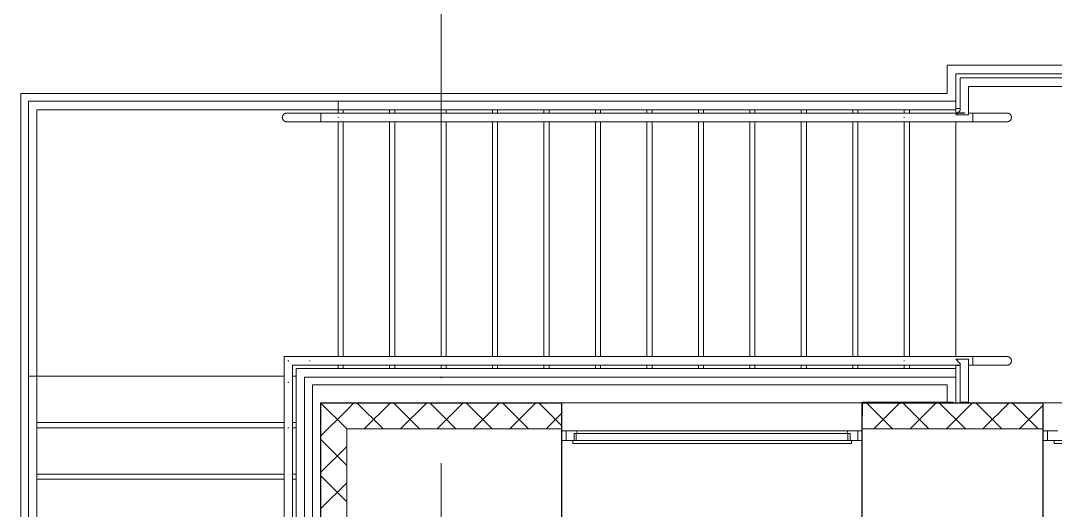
# Model space of a CAD drawing. Header units: millimetres. Extents: x -495897 to 1376592, y -28539 to 470976.
# Drawn here: x 247939 to 253970, y 389711 to 392567 of the extents above; entities that cross this region are included whole.
import ezdxf

# ---------------------------------------------------------------- set-up
doc = ezdxf.new("R2010")
doc.units = ezdxf.units.MM
doc.linetypes.add('ADSK_Линия сетки', pattern=[25, 20, -2.5, 0, -2.5])
for name, color, linetype, lineweight in [('_ Окна', 7, 'Continuous', 9), ('Лестницы', 252, 'Continuous', 9), ('Ограждение', 252, 'Continuous', 9), ('Окна', 252, 'Continuous', 9), ('Оси', 252, 'Continuous', 9), ('Стены внутренние', 7, 'Continuous', 18), ('Стены наружные', 7, 'Continuous', 18), ('Стены штриховка', 7, 'Continuous', 9)]:
    doc.layers.add(name, color=color, linetype=linetype, lineweight=lineweight)

# ---------------------------------------------------------------- blocks, each defined once
blk = doc.blocks.new('3 этаж')
at = {"layer": '_ Окна', "color": 251, "true_color": 0x636466}
for p, q in [((251875.8, 29776.6), (251850.8, 29776.6)), ((251875.8, 29718.6), (251875.8, 29776.6)), ((253600.8, 29776.6), (253575.8, 29776.6)), ((253575.8, 29776.6), (253575.8, 29718.6)), ((254680.8, 29776.6), (254655.8, 29776.6)), ((254680.8, 29718.6), (254680.8, 29776.6)), ((251850.8, 29718.6), (251875.8, 29718.6)), ((253575.8, 29718.6), (253600.8, 29718.6)), ((254655.8, 29718.6), (254680.8, 29718.6))]:
    blk.add_line(p, q, dxfattribs=at)
at = {"layer": '_ Окна', "color": 251, "lineweight": 18, "true_color": 0x636466}
for p, q in [((251935.2, 29776.6), (251875.8, 29776.6)), ((251875.8, 29776.6), (251875.8, 29718.6)), ((251921.8, 29718.6), (251921.8, 29759.6)), ((251921.8, 29759.6), (251933.8, 29759.6)), ((251939.8, 29759.6), (251935.2, 29776.6)), ((253516.3, 29776.6), (253511.8, 29759.6)), ((253575.8, 29776.6), (253516.3, 29776.6)), ((253517.8, 29759.6), (253529.8, 29759.6)), ((253529.8, 29759.6), (253529.8, 29718.6)), ((253575.8, 29718.6), (253575.8, 29776.6)), ((254740.2, 29776.6), (254680.8, 29776.6)), ((254680.8, 29776.6), (254680.8, 29718.6)), ((251875.8, 29718.6), (251913.8, 29718.6)), ((253537.8, 29718.6), (253575.8, 29718.6)), ((254680.8, 29718.6), (254718.8, 29718.6))]:
    blk.add_line(p, q, dxfattribs=at)
at = {"layer": 'Лестницы', "color": 251, "true_color": 0x636466}
for p, q in [((254095.8, 31908.6), (254095.8, 31743.6)), ((256821, 31908.6), (254095.8, 31908.6)), ((254145.8, 31858.6), (254145.8, 31698.6)), ((256771, 31858.6), (254145.8, 31858.6)), ((248695.8, 31743.6), (248695.8, 30116.1)), ((250568.4, 31743.6), (248695.8, 31743.6)), ((250568.4, 31743.6), (254095.8, 31743.6)), ((250545.8, 31648.6), (250545.8, 31628.6)), ((250575.8, 31648.6), (250575.8, 31628.6)), ((250845.8, 31648.6), (250845.8, 31628.6)), ((250875.8, 31648.6), (250875.8, 31628.6)), ((251145.8, 31648.6), (251145.8, 31628.6)), ((251175.8, 31648.6), (251175.8, 31628.6)), ((251445.8, 31648.6), (251445.8, 31628.6)), ((251475.8, 31648.6), (251475.8, 31628.6)), ((251745.8, 31648.6), (251745.8, 31628.6)), ((251775.8, 31648.6), (251775.8, 31628.6)), ((252045.8, 31648.6), (252045.8, 31628.6)), ((252075.8, 31648.6), (252075.8, 31628.6)), ((252345.8, 31648.6), (252345.8, 31628.6)), ((252375.8, 31648.6), (252375.8, 31628.6)), ((252645.8, 31648.6), (252645.8, 31628.6)), ((252675.8, 31648.6), (252675.8, 31628.6)), ((252945.8, 31648.6), (252945.8, 31628.6)), ((252975.8, 31648.6), (252975.8, 31628.6)), ((253245.8, 31648.6), (253245.8, 31628.6)), ((253275.8, 31648.6), (253275.8, 31628.6)), ((253545.8, 31648.6), (253545.8, 31628.6)), ((253575.8, 31648.6), (253575.8, 31628.6)), ((253845.8, 31648.6), (253845.8, 31628.6)), ((253875.8, 31648.6), (253875.8, 31628.6)), ((254145.8, 31631.1), (254145.8, 31628.6)), ((250545.8, 31578.6), (250545.8, 30208.6)), ((250575.8, 31578.6), (250575.8, 30208.6)), ((250845.8, 31578.6), (250845.8, 30208.6)), ((250875.8, 31578.6), (250875.8, 30208.6)), ((251145.8, 31578.6), (251145.8, 30208.6)), ((251175.8, 31578.6), (251175.8, 30208.6)), ((251445.8, 31578.6), (251445.8, 30208.6)), ((251475.8, 31578.6), (251475.8, 30208.6)), ((251745.8, 31578.6), (251745.8, 30208.6)), ((251775.8, 31578.6), (251775.8, 30208.6)), ((252045.8, 31578.6), (252045.8, 30208.6)), ((252075.8, 31578.6), (252075.8, 30208.6)), ((252345.8, 31578.6), (252345.8, 30208.6)), ((252375.8, 31578.6), (252375.8, 30208.6)), ((252645.8, 31578.6), (252645.8, 30208.6)), ((252675.8, 31578.6), (252675.8, 30208.6)), ((252945.8, 31578.6), (252945.8, 30208.6)), ((252975.8, 31578.6), (252975.8, 30208.6)), ((253245.8, 31578.6), (253245.8, 30208.6)), ((253275.8, 31578.6), (253275.8, 30208.6)), ((253545.8, 31578.6), (253545.8, 30208.6)), ((253575.8, 31578.6), (253575.8, 30208.6)), ((253845.8, 31578.6), (253845.8, 30208.6)), ((253875.8, 31578.6), (253875.8, 30208.6)), ((254145.8, 31578.6), (254145.8, 30208.6)), ((250545.8, 30158.6), (250545.8, 30138.6)), ((250575.8, 30158.6), (250575.8, 30138.6)), ((250845.8, 30158.6), (250845.8, 30138.6)), ((250875.8, 30158.6), (250875.8, 30138.6)), ((251145.8, 30158.6), (251145.8, 30138.6)), ((251175.8, 30158.6), (251175.8, 30138.6)), ((251445.8, 30158.6), (251445.8, 30138.6)), ((251475.8, 30158.6), (251475.8, 30138.6)), ((251745.8, 30158.6), (251745.8, 30138.6)), ((251775.8, 30158.6), (251775.8, 30138.6)), ((252045.8, 30158.6), (252045.8, 30138.6)), ((252075.8, 30158.6), (252075.8, 30138.6)), ((252345.8, 30158.6), (252345.8, 30138.6)), ((252375.8, 30158.6), (252375.8, 30138.6)), ((252645.8, 30158.6), (252645.8, 30138.6)), ((252675.8, 30158.6), (252675.8, 30138.6)), ((252945.8, 30158.6), (252945.8, 30138.6)), ((252975.8, 30158.6), (252975.8, 30138.6)), ((253245.8, 30158.6), (253245.8, 30138.6)), ((253275.8, 30158.6), (253275.8, 30138.6)), ((253545.8, 30158.6), (253545.8, 30138.6)), ((253575.8, 30158.6), (253575.8, 30138.6)), ((253845.8, 30158.6), (253845.8, 30138.6)), ((253875.8, 30158.6), (253875.8, 30138.6)), ((254145.8, 30156.1), (254145.8, 30138.6)), ((248695.8, 25293.6), (248695.8, 30116.1)), ((248790.4, 30093.6), (250230.8, 30093.6)), ((250280.8, 30093.6), (250300.8, 30093.6)), ((250395.8, 30043.6), (250568.4, 30043.6)), ((250395.8, 25293.6), (250395.8, 30043.6)), ((250568.4, 30043.6), (254095.8, 30043.6)), ((254095.8, 30043.6), (254095.8, 29943.6)), ((254145.8, 30088.6), (254145.8, 29938.6)), ((248790.4, 29823.6), (250230.8, 29823.6)), ((248790.4, 29793.6), (250230.8, 29793.6)), ((250280.8, 29823.6), (250300.8, 29823.6)), ((250280.8, 29793.6), (250300.8, 29793.6)), ((248790.4, 29523.6), (250230.8, 29523.6)), ((248790.4, 29493.6), (250230.8, 29493.6)), ((250280.8, 29523.6), (250300.8, 29523.6)), ((250280.8, 29493.6), (250300.8, 29493.6))]:
    blk.add_line(p, q, dxfattribs=at)
at = {"layer": 'Ограждение', "color": 251, "true_color": 0x636466}
for p, q in [((254170.8, 31833.6), (256746, 31833.6)), ((254170.8, 31643.6), (254170.8, 31833.6)), ((254220.8, 31783.6), (256696, 31783.6)), ((254220.8, 31618.6), (254220.8, 31783.6)), ((248740.4, 31698.6), (248740.4, 30093.6)), ((250545.8, 31698.6), (248740.4, 31698.6)), ((250545.8, 31648.6), (250545.8, 31698.6)), ((253845.8, 31698.6), (250545.8, 31698.6)), ((254145.8, 31698.6), (253845.8, 31698.6)), ((254145.8, 31698.6), (254145.8, 31648.6)), ((248790.4, 31648.6), (248790.4, 30093.6)), ((250545.8, 31648.6), (248790.4, 31648.6)), ((250220.8, 31604.6), (250220.9, 31605.6)), ((250220.8, 31603.6), (250220.8, 31604.6)), ((250220.8, 31603.3), (250220.8, 31603.6)), ((250220.8, 31602.3), (250220.8, 31603.3)), ((250220.9, 31601.3), (250220.8, 31602.3)), ((250220.9, 31605.6), (250221, 31606.5)), ((250221, 31600.3), (250220.9, 31601.3)), ((250221, 31606.5), (250221.1, 31607.5)), ((250221.1, 31599.3), (250221, 31600.3)), ((250221.1, 31607.5), (250221.3, 31608.5)), ((250221.3, 31608.5), (250221.5, 31609.5)), ((250221.5, 31609.5), (250221.8, 31610.5)), ((250221.8, 31610.5), (250222, 31611.4)), ((250222, 31611.4), (250222.4, 31612.4)), ((250222.4, 31612.4), (250222.8, 31613.3)), ((250222.8, 31613.3), (250223.2, 31614.2)), ((250223.2, 31614.2), (250223.6, 31615.1)), ((250223.6, 31615.1), (250224.1, 31616)), ((250224.1, 31616), (250224.6, 31616.8)), ((250224.6, 31616.8), (250225.1, 31617.7)), ((250225.1, 31617.7), (250225.7, 31618.5)), ((250225.7, 31618.5), (250226.3, 31619.3)), ((250226.3, 31619.3), (250227, 31620)), ((250227, 31620), (250227.7, 31620.8)), ((250227.7, 31620.8), (250228.4, 31621.5)), ((250228.4, 31621.5), (250229.1, 31622.2)), ((250229.1, 31622.2), (250229.9, 31622.8)), ((250229.9, 31622.8), (250230.6, 31623.4)), ((250230.6, 31623.4), (250231.4, 31624)), ((250231.4, 31624), (250232.3, 31624.6)), ((250232.3, 31624.6), (250233.1, 31625.1)), ((250233.1, 31625.1), (250234, 31625.6)), ((250234, 31625.6), (250234.9, 31626.1)), ((250234.9, 31626.1), (250235.8, 31626.5)), ((250235.8, 31626.5), (250236.7, 31626.9)), ((250236.7, 31626.9), (250237.7, 31627.2)), ((250237.7, 31627.2), (250238.6, 31627.5)), ((250238.6, 31627.5), (250239.6, 31627.8)), ((250239.6, 31627.8), (250240.5, 31628)), ((250240.5, 31628), (250241.5, 31628.2)), ((250241.5, 31628.2), (250242.5, 31628.3)), ((250242.5, 31628.3), (250243.5, 31628.5)), ((250243.5, 31628.5), (250244.5, 31628.5)), ((250244.5, 31628.5), (250245.5, 31628.6)), ((250245.5, 31628.6), (250245.8, 31628.6)), ((250246, 31628.6), (250245.8, 31628.6)), ((250245.8, 31628.6), (250245.8, 31628.6)), ((250245.8, 31628.6), (250245.9, 31628.6)), ((250245.9, 31628.6), (250246.4, 31628.6)), ((250246.6, 31628.6), (250246, 31628.6)), ((250246.4, 31628.6), (250247.2, 31628.6)), ((250247.5, 31628.6), (250246.6, 31628.6)), ((250247.2, 31628.6), (250248.3, 31628.6)), ((250248.7, 31628.6), (250247.5, 31628.6)), ((250248.3, 31628.6), (250249.8, 31628.6)), ((250250.2, 31628.6), (250248.7, 31628.6)), ((250249.8, 31628.6), (250251.5, 31628.6)), ((250252, 31628.6), (250250.2, 31628.6)), ((250251.5, 31628.6), (250253.6, 31628.6)), ((250254.2, 31628.6), (250252, 31628.6)), ((250253.6, 31628.6), (250255.9, 31628.6)), ((250256.6, 31628.6), (250254.2, 31628.6)), ((250255.9, 31628.6), (250258.6, 31628.6)), ((250259.4, 31628.6), (250256.6, 31628.6)), ((250258.6, 31628.6), (250261.6, 31628.6)), ((250262.4, 31628.6), (250259.4, 31628.6)), ((250261.6, 31628.6), (250264.8, 31628.6)), ((250265.8, 31628.6), (250262.4, 31628.6)), ((250264.8, 31628.6), (250268.4, 31628.6)), ((250269.4, 31628.6), (250265.8, 31628.6)), ((250268.4, 31628.6), (250272.2, 31628.6)), ((250273.3, 31628.6), (250269.4, 31628.6)), ((250272.2, 31628.6), (250276.3, 31628.6)), ((250277.5, 31628.6), (250273.3, 31628.6)), ((250276.3, 31628.6), (250280.7, 31628.6)), ((250281.9, 31628.6), (250277.5, 31628.6)), ((250280.7, 31628.6), (250285.4, 31628.6)), ((250286.7, 31628.6), (250281.9, 31628.6)), ((250285.4, 31628.6), (250290.3, 31628.6)), ((250291.6, 31628.6), (250286.7, 31628.6)), ((250290.3, 31628.6), (250295.4, 31628.6)), ((250296.9, 31628.6), (250291.6, 31628.6)), ((250295.4, 31628.6), (250300.8, 31628.6)), ((250302.3, 31628.6), (250296.9, 31628.6)), ((250300.8, 31628.6), (250306.4, 31628.6)), ((250308, 31628.6), (250302.3, 31628.6)), ((250306.4, 31628.6), (250312.3, 31628.6)), ((250313.9, 31628.6), (250308, 31628.6)), ((250312.3, 31628.6), (250318.3, 31628.6)), ((250320, 31628.6), (250313.9, 31628.6)), ((250318.3, 31628.6), (250324.6, 31628.6)), ((250326.3, 31628.6), (250320, 31628.6)), ((250324.6, 31628.6), (250331.1, 31628.6)), ((250332.9, 31628.6), (250326.3, 31628.6)), ((250331.1, 31628.6), (250337.7, 31628.6)), ((250339.5, 31628.6), (250332.9, 31628.6)), ((250337.7, 31628.6), (250344.5, 31628.6)), ((250346.4, 31628.6), (250339.5, 31628.6)), ((250344.5, 31628.6), (250351.5, 31628.6)), ((250353.4, 31628.6), (250346.4, 31628.6)), ((250351.5, 31628.6), (250358.6, 31628.6)), ((250360.6, 31628.6), (250353.4, 31628.6)), ((250358.6, 31628.6), (250365.9, 31628.6)), ((250367.9, 31628.6), (250360.6, 31628.6)), ((250365.9, 31628.6), (250373.3, 31628.6)), ((250375.3, 31628.6), (250367.9, 31628.6)), ((250373.3, 31628.6), (250380.8, 31628.6)), ((250382.9, 31628.6), (250375.3, 31628.6)), ((250380.8, 31628.6), (250388.4, 31628.6)), ((250390.5, 31628.6), (250382.9, 31628.6)), ((250388.4, 31628.6), (250396.1, 31628.6)), ((250398.2, 31628.6), (250390.5, 31628.6)), ((250396.1, 31628.6), (250403.9, 31628.6)), ((250406, 31628.6), (250398.2, 31628.6)), ((250403.9, 31628.6), (250411.8, 31628.6)), ((250413.9, 31628.6), (250406, 31628.6)), ((250411.8, 31628.6), (250419.7, 31628.6)), ((250421.8, 31628.6), (250413.9, 31628.6)), ((250419.7, 31628.6), (250427.6, 31628.6)), ((250429.8, 31628.6), (250421.8, 31628.6)), ((250427.6, 31628.6), (250435.6, 31628.6)), ((250437.8, 31628.6), (250429.8, 31628.6)), ((250435.6, 31628.6), (250443.6, 31628.6)), ((250445.8, 31628.6), (250437.8, 31628.6)), ((250443.6, 31628.6), (250445.8, 31628.6)), ((250546.4, 31628.6), (250445.8, 31628.6)), ((250445.8, 31628.6), (250445.8, 31578.6)), ((250445.8, 31628.6), (250545.8, 31628.6)), ((250445.8, 31605.9), (250445.8, 31601.2)), ((250445.8, 31603.6), (250445.8, 31605.9)), ((250445.8, 31601.2), (250445.8, 31603.6)), ((253845.8, 31648.6), (250545.8, 31648.6)), ((250545.8, 31628.6), (253845.8, 31628.6)), ((253852, 31628.6), (250552, 31628.6)), ((254145.8, 31648.6), (253845.8, 31648.6)), ((253845.8, 31628.6), (254200.8, 31628.6)), ((254145.8, 31628.6), (253852, 31628.6)), ((254145.8, 31656.1), (254170.8, 31656.1)), ((254145.8, 31631.1), (254145.8, 31648.6)), ((254145.8, 31618.6), (254170.8, 31643.6)), ((254145.8, 31631.1), (254195.8, 31631.1)), ((254200.8, 31628.6), (254145.8, 31628.6)), ((254145.8, 31618.6), (254220.8, 31618.6)), ((254245.8, 31628.6), (254220.8, 31628.6)), ((254220.8, 31628.6), (254245.8, 31628.6)), ((254245.8, 31628.6), (254253.8, 31628.6)), ((254247.9, 31628.6), (254245.8, 31628.6)), ((254245.8, 31628.6), (254245.8, 31578.6)), ((254245.8, 31601.2), (254245.8, 31605.9)), ((254245.8, 31605.9), (254245.8, 31603.6)), ((254245.8, 31603.6), (254245.8, 31601.2)), ((254255.9, 31628.6), (254247.9, 31628.6)), ((254253.8, 31628.6), (254261.8, 31628.6)), ((254263.9, 31628.6), (254255.9, 31628.6)), ((254261.8, 31628.6), (254269.7, 31628.6)), ((254271.9, 31628.6), (254263.9, 31628.6)), ((254269.7, 31628.6), (254277.6, 31628.6)), ((254279.8, 31628.6), (254271.9, 31628.6)), ((254277.6, 31628.6), (254285.5, 31628.6)), ((254287.6, 31628.6), (254279.8, 31628.6)), ((254285.5, 31628.6), (254293.3, 31628.6)), ((254295.4, 31628.6), (254287.6, 31628.6)), ((254293.3, 31628.6), (254301.1, 31628.6)), ((254303.1, 31628.6), (254295.4, 31628.6)), ((254301.1, 31628.6), (254308.7, 31628.6)), ((254310.7, 31628.6), (254303.1, 31628.6)), ((254308.7, 31628.6), (254316.2, 31628.6)), ((254318.3, 31628.6), (254310.7, 31628.6)), ((254316.2, 31628.6), (254323.7, 31628.6)), ((254325.6, 31628.6), (254318.3, 31628.6)), ((254323.7, 31628.6), (254331, 31628.6)), ((254332.9, 31628.6), (254325.6, 31628.6)), ((254331, 31628.6), (254338.1, 31628.6)), ((254340, 31628.6), (254332.9, 31628.6)), ((254338.1, 31628.6), (254345.2, 31628.6)), ((254347, 31628.6), (254340, 31628.6)), ((254345.2, 31628.6), (254352, 31628.6)), ((254353.8, 31628.6), (254347, 31628.6)), ((254352, 31628.6), (254358.7, 31628.6)), ((254360.5, 31628.6), (254353.8, 31628.6)), ((254358.7, 31628.6), (254365.2, 31628.6)), ((254366.9, 31628.6), (254360.5, 31628.6)), ((254365.2, 31628.6), (254371.5, 31628.6)), ((254373.2, 31628.6), (254366.9, 31628.6)), ((254371.5, 31628.6), (254377.7, 31628.6)), ((254379.3, 31628.6), (254373.2, 31628.6)), ((254377.7, 31628.6), (254383.6, 31628.6)), ((254385.1, 31628.6), (254379.3, 31628.6)), ((254383.6, 31628.6), (254389.3, 31628.6)), ((254390.7, 31628.6), (254385.1, 31628.6)), ((254389.3, 31628.6), (254394.7, 31628.6)), ((254396.1, 31628.6), (254390.7, 31628.6)), ((254394.7, 31628.6), (254399.9, 31628.6)), ((254401.3, 31628.6), (254396.1, 31628.6)), ((254399.9, 31628.6), (254404.9, 31628.6)), ((254406.2, 31628.6), (254401.3, 31628.6)), ((254404.9, 31628.6), (254409.6, 31628.6)), ((254410.8, 31628.6), (254406.2, 31628.6)), ((254409.6, 31628.6), (254414.1, 31628.6)), ((254415.2, 31628.6), (254410.8, 31628.6)), ((254414.1, 31628.6), (254418.3, 31628.6)), ((254419.3, 31628.6), (254415.2, 31628.6)), ((254418.3, 31628.6), (254422.2, 31628.6)), ((254423.2, 31628.6), (254419.3, 31628.6)), ((254422.2, 31628.6), (254425.8, 31628.6)), ((254426.7, 31628.6), (254423.2, 31628.6)), ((254425.8, 31628.6), (254429.1, 31628.6)), ((254430, 31628.6), (254426.7, 31628.6)), ((254429.1, 31628.6), (254432.2, 31628.6)), ((254433, 31628.6), (254430, 31628.6)), ((254432.2, 31628.6), (254434.9, 31628.6)), ((254435.6, 31628.6), (254433, 31628.6)), ((254434.9, 31628.6), (254437.4, 31628.6)), ((254438, 31628.6), (254435.6, 31628.6)), ((254437.4, 31628.6), (254439.5, 31628.6)), ((254440, 31628.6), (254438, 31628.6)), ((254439.5, 31628.6), (254441.4, 31628.6)), ((254441.8, 31628.6), (254440, 31628.6)), ((254441.4, 31628.6), (254442.9, 31628.6)), ((254443.2, 31628.6), (254441.8, 31628.6)), ((254442.9, 31628.6), (254444.1, 31628.6)), ((254444.3, 31628.6), (254443.2, 31628.6)), ((254444.1, 31628.6), (254445, 31628.6)), ((254445.1, 31628.6), (254444.3, 31628.6)), ((254445, 31628.6), (254445.5, 31628.6)), ((254445.6, 31628.6), (254445.1, 31628.6)), ((254445.5, 31628.6), (254445.8, 31628.6)), ((254445.8, 31628.6), (254445.6, 31628.6)), ((254445.8, 31628.6), (254446.8, 31628.5)), ((254445.8, 31628.6), (254445.8, 31628.6)), ((254446.8, 31628.5), (254447.8, 31628.5)), ((254447.8, 31628.5), (254448.8, 31628.4)), ((254448.8, 31628.4), (254449.8, 31628.2)), ((254449.8, 31628.2), (254450.7, 31628.1)), ((254450.7, 31628.1), (254451.7, 31627.8)), ((254451.7, 31627.8), (254452.7, 31627.6)), ((254452.7, 31627.6), (254453.6, 31627.3)), ((254453.6, 31627.3), (254454.6, 31627)), ((254454.6, 31627), (254455.5, 31626.6)), ((254455.5, 31626.6), (254456.4, 31626.2)), ((254456.4, 31626.2), (254457.3, 31625.7)), ((254457.3, 31625.7), (254458.2, 31625.3)), ((254458.2, 31625.3), (254459.1, 31624.7)), ((254459.1, 31624.7), (254459.9, 31624.2)), ((254459.9, 31624.2), (254460.7, 31623.6)), ((254460.7, 31623.6), (254461.5, 31623)), ((254461.5, 31623), (254462.3, 31622.4)), ((254462.3, 31622.4), (254463, 31621.7)), ((254463, 31621.7), (254463.7, 31621)), ((254463.7, 31621), (254464.4, 31620.2)), ((254464.4, 31620.2), (254465, 31619.5)), ((254465, 31619.5), (254465.7, 31618.7)), ((254465.7, 31618.7), (254466.3, 31617.9)), ((254466.3, 31617.9), (254466.8, 31617.1)), ((254466.8, 31617.1), (254467.3, 31616.2)), ((254467.3, 31616.2), (254467.8, 31615.3)), ((254467.8, 31615.3), (254468.3, 31614.4)), ((254468.3, 31614.4), (254468.7, 31613.5)), ((254468.7, 31613.5), (254469.1, 31612.6)), ((254469.1, 31612.6), (254469.4, 31611.7)), ((254469.4, 31611.7), (254469.7, 31610.7)), ((254469.7, 31610.7), (254470, 31609.8)), ((254470, 31609.8), (254470.2, 31608.8)), ((254470.2, 31608.8), (254470.4, 31607.8)), ((254470.4, 31607.8), (254470.6, 31606.8)), ((254470.6, 31600.6), (254470.5, 31599.6)), ((254470.6, 31606.8), (254470.7, 31605.8)), ((254470.7, 31601.6), (254470.6, 31600.6)), ((254470.7, 31605.8), (254470.7, 31604.8)), ((254470.7, 31604.8), (254470.8, 31603.8)), ((254470.8, 31602.6), (254470.7, 31601.6)), ((254470.8, 31603.8), (254470.8, 31603.6)), ((254470.8, 31603.6), (254470.8, 31602.6)), ((250221.3, 31598.3), (250221.1, 31599.3)), ((250221.6, 31597.4), (250221.3, 31598.3)), ((250221.8, 31596.4), (250221.6, 31597.4)), ((250222.1, 31595.4), (250221.8, 31596.4)), ((250222.5, 31594.5), (250222.1, 31595.4)), ((250222.9, 31593.6), (250222.5, 31594.5)), ((250223.3, 31592.7), (250222.9, 31593.6)), ((250223.7, 31591.8), (250223.3, 31592.7)), ((250224.2, 31590.9), (250223.7, 31591.8)), ((250224.7, 31590), (250224.2, 31590.9)), ((250225.3, 31589.2), (250224.7, 31590)), ((250225.9, 31588.4), (250225.3, 31589.2)), ((250226.5, 31587.6), (250225.9, 31588.4)), ((250227.2, 31586.9), (250226.5, 31587.6)), ((250227.8, 31586.1), (250227.2, 31586.9)), ((250228.6, 31585.4), (250227.8, 31586.1)), ((250229.3, 31584.8), (250228.6, 31585.4)), ((250230.1, 31584.1), (250229.3, 31584.8)), ((250230.8, 31583.5), (250230.1, 31584.1)), ((250231.7, 31582.9), (250230.8, 31583.5)), ((250232.5, 31582.4), (250231.7, 31582.9)), ((250233.4, 31581.9), (250232.5, 31582.4)), ((250234.2, 31581.4), (250233.4, 31581.9)), ((250235.1, 31580.9), (250234.2, 31581.4)), ((250236, 31580.5), (250235.1, 31580.9)), ((250237, 31580.2), (250236, 31580.5)), ((250237.9, 31579.8), (250237, 31580.2)), ((250238.9, 31579.5), (250237.9, 31579.8)), ((250239.8, 31579.3), (250238.9, 31579.5)), ((250240.8, 31579.1), (250239.8, 31579.3)), ((250241.8, 31578.9), (250240.8, 31579.1)), ((250242.8, 31578.7), (250241.8, 31578.9)), ((250243.8, 31578.6), (250242.8, 31578.7)), ((250244.8, 31578.6), (250243.8, 31578.6)), ((250245.8, 31578.6), (250244.8, 31578.6)), ((250246, 31578.6), (250245.8, 31578.6)), ((250245.8, 31578.6), (250245.8, 31578.6)), ((250245.8, 31578.6), (250245.9, 31578.6)), ((250245.9, 31578.6), (250246.4, 31578.6)), ((250246.6, 31578.6), (250246, 31578.6)), ((250246.4, 31578.6), (250247.2, 31578.6)), ((250247.5, 31578.6), (250246.6, 31578.6)), ((250247.2, 31578.6), (250248.3, 31578.6)), ((250248.7, 31578.6), (250247.5, 31578.6)), ((250248.3, 31578.6), (250249.8, 31578.6)), ((250250.2, 31578.6), (250248.7, 31578.6)), ((250249.8, 31578.6), (250251.5, 31578.6)), ((250252, 31578.6), (250250.2, 31578.6)), ((250251.5, 31578.6), (250253.6, 31578.6)), ((250254.2, 31578.6), (250252, 31578.6)), ((250253.6, 31578.6), (250255.9, 31578.6)), ((250256.6, 31578.6), (250254.2, 31578.6)), ((250255.9, 31578.6), (250258.6, 31578.6)), ((250259.4, 31578.6), (250256.6, 31578.6)), ((250258.6, 31578.6), (250261.6, 31578.6)), ((250262.4, 31578.6), (250259.4, 31578.6)), ((250261.6, 31578.6), (250264.8, 31578.6)), ((250265.8, 31578.6), (250262.4, 31578.6)), ((250264.8, 31578.6), (250268.4, 31578.6)), ((250269.4, 31578.6), (250265.8, 31578.6)), ((250268.4, 31578.6), (250272.2, 31578.6)), ((250273.3, 31578.6), (250269.4, 31578.6)), ((250272.2, 31578.6), (250276.3, 31578.6)), ((250277.5, 31578.6), (250273.3, 31578.6)), ((250276.3, 31578.6), (250280.7, 31578.6)), ((250281.9, 31578.6), (250277.5, 31578.6)), ((250280.7, 31578.6), (250285.4, 31578.6)), ((250286.7, 31578.6), (250281.9, 31578.6)), ((250285.4, 31578.6), (250290.3, 31578.6)), ((250291.6, 31578.6), (250286.7, 31578.6)), ((250290.3, 31578.6), (250295.4, 31578.6)), ((250296.9, 31578.6), (250291.6, 31578.6)), ((250295.4, 31578.6), (250300.8, 31578.6)), ((250302.3, 31578.6), (250296.9, 31578.6)), ((250300.8, 31578.6), (250306.4, 31578.6)), ((250308, 31578.6), (250302.3, 31578.6)), ((250306.4, 31578.6), (250312.3, 31578.6)), ((250313.9, 31578.6), (250308, 31578.6)), ((250312.3, 31578.6), (250318.3, 31578.6)), ((250320, 31578.6), (250313.9, 31578.6)), ((250318.3, 31578.6), (250324.6, 31578.6)), ((250326.3, 31578.6), (250320, 31578.6)), ((250324.6, 31578.6), (250331.1, 31578.6)), ((250332.9, 31578.6), (250326.3, 31578.6)), ((250331.1, 31578.6), (250337.7, 31578.6)), ((250339.5, 31578.6), (250332.9, 31578.6)), ((250337.7, 31578.6), (250344.5, 31578.6)), ((250346.4, 31578.6), (250339.5, 31578.6)), ((250344.5, 31578.6), (250351.5, 31578.6)), ((250353.4, 31578.6), (250346.4, 31578.6)), ((250351.5, 31578.6), (250358.6, 31578.6)), ((250360.6, 31578.6), (250353.4, 31578.6)), ((250358.6, 31578.6), (250365.9, 31578.6)), ((250367.9, 31578.6), (250360.6, 31578.6)), ((250365.9, 31578.6), (250373.3, 31578.6)), ((250375.3, 31578.6), (250367.9, 31578.6)), ((250373.3, 31578.6), (250380.8, 31578.6)), ((250382.9, 31578.6), (250375.3, 31578.6)), ((250380.8, 31578.6), (250388.4, 31578.6)), ((250390.5, 31578.6), (250382.9, 31578.6)), ((250388.4, 31578.6), (250396.1, 31578.6)), ((250398.2, 31578.6), (250390.5, 31578.6)), ((250396.1, 31578.6), (250403.9, 31578.6)), ((250406, 31578.6), (250398.2, 31578.6)), ((250403.9, 31578.6), (250411.8, 31578.6)), ((250413.9, 31578.6), (250406, 31578.6)), ((250411.8, 31578.6), (250419.7, 31578.6)), ((250421.8, 31578.6), (250413.9, 31578.6)), ((250419.7, 31578.6), (250427.6, 31578.6)), ((250429.8, 31578.6), (250421.8, 31578.6)), ((250427.6, 31578.6), (250435.6, 31578.6)), ((250437.8, 31578.6), (250429.8, 31578.6)), ((250435.6, 31578.6), (250443.6, 31578.6)), ((250445.8, 31578.6), (250437.8, 31578.6)), ((250443.6, 31578.6), (250445.8, 31578.6)), ((250445.8, 31578.6), (250546.4, 31578.6)), ((250445.8, 31578.6), (250545.8, 31578.6)), ((250545.8, 31578.6), (253845.8, 31578.6)), ((250552, 31578.6), (253852, 31578.6)), ((253845.8, 31578.6), (254245.8, 31578.6)), ((253852, 31578.6), (254145.8, 31578.6)), ((254145.8, 31578.6), (254245.8, 31578.6)), ((254245.8, 31578.6), (254253.8, 31578.6)), ((254247.9, 31578.6), (254245.8, 31578.6)), ((254255.9, 31578.6), (254247.9, 31578.6)), ((254253.8, 31578.6), (254261.8, 31578.6)), ((254263.9, 31578.6), (254255.9, 31578.6)), ((254261.8, 31578.6), (254269.7, 31578.6)), ((254271.9, 31578.6), (254263.9, 31578.6)), ((254269.7, 31578.6), (254277.6, 31578.6)), ((254279.8, 31578.6), (254271.9, 31578.6)), ((254277.6, 31578.6), (254285.5, 31578.6)), ((254287.6, 31578.6), (254279.8, 31578.6)), ((254285.5, 31578.6), (254293.3, 31578.6)), ((254295.4, 31578.6), (254287.6, 31578.6)), ((254293.3, 31578.6), (254301.1, 31578.6)), ((254303.1, 31578.6), (254295.4, 31578.6)), ((254301.1, 31578.6), (254308.7, 31578.6)), ((254310.7, 31578.6), (254303.1, 31578.6)), ((254308.7, 31578.6), (254316.2, 31578.6)), ((254318.3, 31578.6), (254310.7, 31578.6)), ((254316.2, 31578.6), (254323.7, 31578.6)), ((254325.6, 31578.6), (254318.3, 31578.6)), ((254323.7, 31578.6), (254331, 31578.6)), ((254332.9, 31578.6), (254325.6, 31578.6)), ((254331, 31578.6), (254338.1, 31578.6)), ((254340, 31578.6), (254332.9, 31578.6)), ((254338.1, 31578.6), (254345.2, 31578.6)), ((254347, 31578.6), (254340, 31578.6)), ((254345.2, 31578.6), (254352, 31578.6)), ((254353.8, 31578.6), (254347, 31578.6)), ((254352, 31578.6), (254358.7, 31578.6)), ((254360.5, 31578.6), (254353.8, 31578.6)), ((254358.7, 31578.6), (254365.2, 31578.6)), ((254366.9, 31578.6), (254360.5, 31578.6)), ((254365.2, 31578.6), (254371.5, 31578.6)), ((254373.2, 31578.6), (254366.9, 31578.6)), ((254371.5, 31578.6), (254377.7, 31578.6)), ((254379.3, 31578.6), (254373.2, 31578.6)), ((254377.7, 31578.6), (254383.6, 31578.6)), ((254385.1, 31578.6), (254379.3, 31578.6)), ((254383.6, 31578.6), (254389.3, 31578.6)), ((254390.7, 31578.6), (254385.1, 31578.6)), ((254389.3, 31578.6), (254394.7, 31578.6)), ((254396.1, 31578.6), (254390.7, 31578.6)), ((254394.7, 31578.6), (254399.9, 31578.6)), ((254401.3, 31578.6), (254396.1, 31578.6)), ((254399.9, 31578.6), (254404.9, 31578.6)), ((254406.2, 31578.6), (254401.3, 31578.6)), ((254404.9, 31578.6), (254409.6, 31578.6)), ((254410.8, 31578.6), (254406.2, 31578.6)), ((254409.6, 31578.6), (254414.1, 31578.6)), ((254415.2, 31578.6), (254410.8, 31578.6)), ((254414.1, 31578.6), (254418.3, 31578.6)), ((254419.3, 31578.6), (254415.2, 31578.6)), ((254418.3, 31578.6), (254422.2, 31578.6)), ((254423.2, 31578.6), (254419.3, 31578.6)), ((254422.2, 31578.6), (254425.8, 31578.6)), ((254426.7, 31578.6), (254423.2, 31578.6)), ((254425.8, 31578.6), (254429.1, 31578.6)), ((254430, 31578.6), (254426.7, 31578.6)), ((254429.1, 31578.6), (254432.2, 31578.6)), ((254433, 31578.6), (254430, 31578.6)), ((254432.2, 31578.6), (254434.9, 31578.6)), ((254435.6, 31578.6), (254433, 31578.6)), ((254434.9, 31578.6), (254437.4, 31578.6)), ((254438, 31578.6), (254435.6, 31578.6)), ((254437.4, 31578.6), (254439.5, 31578.6)), ((254440, 31578.6), (254438, 31578.6)), ((254439.5, 31578.6), (254441.4, 31578.6)), ((254441.8, 31578.6), (254440, 31578.6)), ((254441.4, 31578.6), (254442.9, 31578.6)), ((254443.2, 31578.6), (254441.8, 31578.6)), ((254442.9, 31578.6), (254444.1, 31578.6)), ((254444.3, 31578.6), (254443.2, 31578.6)), ((254444.1, 31578.6), (254445, 31578.6)), ((254445.1, 31578.6), (254444.3, 31578.6)), ((254445, 31578.6), (254445.5, 31578.6)), ((254445.6, 31578.6), (254445.1, 31578.6)), ((254445.5, 31578.6), (254445.8, 31578.6)), ((254445.8, 31578.6), (254445.6, 31578.6)), ((254446, 31578.6), (254445.8, 31578.6)), ((254445.8, 31578.6), (254445.8, 31578.6)), ((254447, 31578.6), (254446, 31578.6)), ((254448, 31578.7), (254447, 31578.6)), ((254449, 31578.8), (254448, 31578.7)), ((254450, 31578.9), (254449, 31578.8)), ((254451, 31579.1), (254450, 31578.9)), ((254452, 31579.3), (254451, 31579.1)), ((254452.9, 31579.6), (254452, 31579.3)), ((254453.9, 31579.9), (254452.9, 31579.6)), ((254454.8, 31580.3), (254453.9, 31579.9)), ((254455.8, 31580.6), (254454.8, 31580.3)), ((254456.7, 31581.1), (254455.8, 31580.6)), ((254457.6, 31581.5), (254456.7, 31581.1)), ((254458.4, 31582), (254457.6, 31581.5)), ((254459.3, 31582.5), (254458.4, 31582)), ((254460.1, 31583.1), (254459.3, 31582.5)), ((254460.9, 31583.7), (254460.1, 31583.1)), ((254461.7, 31584.3), (254460.9, 31583.7)), ((254462.5, 31584.9), (254461.7, 31584.3)), ((254463.2, 31585.6), (254462.5, 31584.9)), ((254463.9, 31586.3), (254463.2, 31585.6)), ((254464.6, 31587.1), (254463.9, 31586.3)), ((254465.2, 31587.8), (254464.6, 31587.1)), ((254465.8, 31588.6), (254465.2, 31587.8)), ((254466.4, 31589.4), (254465.8, 31588.6)), ((254467, 31590.3), (254466.4, 31589.4)), ((254467.5, 31591.1), (254467, 31590.3)), ((254468, 31592), (254467.5, 31591.1)), ((254468.4, 31592.9), (254468, 31592)), ((254468.8, 31593.8), (254468.4, 31592.9)), ((254469.2, 31594.7), (254468.8, 31593.8)), ((254469.5, 31595.7), (254469.2, 31594.7)), ((254469.8, 31596.6), (254469.5, 31595.7)), ((254470.1, 31597.6), (254469.8, 31596.6)), ((254470.3, 31598.6), (254470.1, 31597.6)), ((254470.5, 31599.6), (254470.3, 31598.6)), ((250230.8, 30208.6), (250230.8, 30083.2)), ((250381.8, 30208.6), (250230.8, 30208.6)), ((250230.8, 30208.6), (250381.2, 30208.6)), ((250230.8, 30058.2), (250230.8, 30208.6)), ((250280.8, 30083.2), (250280.8, 30158.6)), ((250280.8, 30158.6), (250381.8, 30158.6)), ((250280.8, 30158.6), (250381.2, 30158.6)), ((250280.8, 30058.2), (250280.8, 30158.6)), ((250381.2, 30208.6), (253845.8, 30208.6)), ((250381.2, 30158.6), (253845.8, 30158.6)), ((250612.5, 30208.6), (250387.4, 30208.6)), ((250387.4, 30158.6), (250612.5, 30158.6)), ((253852, 30208.6), (250612.5, 30208.6)), ((250612.5, 30158.6), (253852, 30158.6)), ((253845.8, 30208.6), (254245.8, 30208.6)), ((253845.8, 30158.6), (254170.8, 30158.6)), ((254145.8, 30208.6), (253852, 30208.6)), ((253852, 30158.6), (254145.8, 30158.6)), ((254245.8, 30208.6), (254145.8, 30208.6)), ((254170.8, 30168.6), (254145.8, 30193.6)), ((254220.8, 30193.6), (254145.8, 30193.6)), ((254145.8, 30158.6), (254170.8, 30158.6)), ((254145.8, 30156.1), (254145.8, 30158.6)), ((254170.8, 30156.1), (254145.8, 30156.1)), ((254170.8, 29943.6), (254170.8, 30168.6)), ((254220.8, 29943.6), (254220.8, 30193.6)), ((254220.8, 30158.6), (254245.8, 30158.6)), ((254220.8, 30158.6), (254245.8, 30158.6)), ((254245.8, 30208.6), (254253.8, 30208.6)), ((254247.9, 30208.6), (254245.8, 30208.6)), ((254245.8, 30208.6), (254245.8, 30158.6)), ((254245.8, 30181.2), (254245.8, 30185.9)), ((254245.8, 30185.9), (254245.8, 30183.6)), ((254245.8, 30183.6), (254245.8, 30181.2)), ((254245.8, 30158.6), (254253.8, 30158.6)), ((254247.9, 30158.6), (254245.8, 30158.6)), ((254255.9, 30208.6), (254247.9, 30208.6)), ((254255.9, 30158.6), (254247.9, 30158.6)), ((254253.8, 30208.6), (254261.8, 30208.6)), ((254253.8, 30158.6), (254261.8, 30158.6)), ((254263.9, 30208.6), (254255.9, 30208.6)), ((254263.9, 30158.6), (254255.9, 30158.6)), ((254261.8, 30208.6), (254269.7, 30208.6)), ((254261.8, 30158.6), (254269.7, 30158.6)), ((254271.9, 30208.6), (254263.9, 30208.6)), ((254271.9, 30158.6), (254263.9, 30158.6)), ((254269.7, 30208.6), (254277.6, 30208.6)), ((254269.7, 30158.6), (254277.6, 30158.6)), ((254279.8, 30208.6), (254271.9, 30208.6)), ((254279.8, 30158.6), (254271.9, 30158.6)), ((254277.6, 30208.6), (254285.5, 30208.6)), ((254277.6, 30158.6), (254285.5, 30158.6)), ((254287.6, 30208.6), (254279.8, 30208.6)), ((254287.6, 30158.6), (254279.8, 30158.6)), ((254285.5, 30208.6), (254293.3, 30208.6)), ((254285.5, 30158.6), (254293.3, 30158.6)), ((254295.4, 30208.6), (254287.6, 30208.6)), ((254295.4, 30158.6), (254287.6, 30158.6)), ((254293.3, 30208.6), (254301.1, 30208.6)), ((254293.3, 30158.6), (254301.1, 30158.6)), ((254303.1, 30208.6), (254295.4, 30208.6)), ((254303.1, 30158.6), (254295.4, 30158.6)), ((254301.1, 30208.6), (254308.7, 30208.6)), ((254301.1, 30158.6), (254308.7, 30158.6)), ((254310.7, 30208.6), (254303.1, 30208.6)), ((254310.7, 30158.6), (254303.1, 30158.6)), ((254308.7, 30208.6), (254316.2, 30208.6)), ((254308.7, 30158.6), (254316.2, 30158.6)), ((254318.3, 30208.6), (254310.7, 30208.6)), ((254318.3, 30158.6), (254310.7, 30158.6)), ((254316.2, 30208.6), (254323.7, 30208.6)), ((254316.2, 30158.6), (254323.7, 30158.6)), ((254325.6, 30208.6), (254318.3, 30208.6)), ((254325.6, 30158.6), (254318.3, 30158.6)), ((254323.7, 30208.6), (254331, 30208.6)), ((254323.7, 30158.6), (254331, 30158.6)), ((254332.9, 30208.6), (254325.6, 30208.6)), ((254332.9, 30158.6), (254325.6, 30158.6)), ((254331, 30208.6), (254338.1, 30208.6)), ((254331, 30158.6), (254338.1, 30158.6)), ((254340, 30208.6), (254332.9, 30208.6)), ((254340, 30158.6), (254332.9, 30158.6)), ((254338.1, 30208.6), (254345.2, 30208.6)), ((254338.1, 30158.6), (254345.2, 30158.6)), ((254347, 30208.6), (254340, 30208.6)), ((254347, 30158.6), (254340, 30158.6)), ((254345.2, 30208.6), (254352, 30208.6)), ((254345.2, 30158.6), (254352, 30158.6)), ((254353.8, 30208.6), (254347, 30208.6)), ((254353.8, 30158.6), (254347, 30158.6)), ((254352, 30208.6), (254358.7, 30208.6)), ((254352, 30158.6), (254358.7, 30158.6)), ((254360.5, 30208.6), (254353.8, 30208.6)), ((254360.5, 30158.6), (254353.8, 30158.6)), ((254358.7, 30208.6), (254365.2, 30208.6)), ((254358.7, 30158.6), (254365.2, 30158.6)), ((254366.9, 30208.6), (254360.5, 30208.6)), ((254366.9, 30158.6), (254360.5, 30158.6)), ((254365.2, 30208.6), (254371.5, 30208.6)), ((254365.2, 30158.6), (254371.5, 30158.6)), ((254373.2, 30208.6), (254366.9, 30208.6)), ((254373.2, 30158.6), (254366.9, 30158.6)), ((254371.5, 30208.6), (254377.7, 30208.6)), ((254371.5, 30158.6), (254377.7, 30158.6)), ((254379.3, 30208.6), (254373.2, 30208.6)), ((254379.3, 30158.6), (254373.2, 30158.6)), ((254377.7, 30208.6), (254383.6, 30208.6)), ((254377.7, 30158.6), (254383.6, 30158.6)), ((254385.1, 30208.6), (254379.3, 30208.6)), ((254385.1, 30158.6), (254379.3, 30158.6)), ((254383.6, 30208.6), (254389.3, 30208.6)), ((254383.6, 30158.6), (254389.3, 30158.6)), ((254390.7, 30208.6), (254385.1, 30208.6)), ((254390.7, 30158.6), (254385.1, 30158.6)), ((254389.3, 30208.6), (254394.7, 30208.6)), ((254389.3, 30158.6), (254394.7, 30158.6)), ((254396.1, 30208.6), (254390.7, 30208.6)), ((254396.1, 30158.6), (254390.7, 30158.6)), ((254394.7, 30208.6), (254399.9, 30208.6)), ((254394.7, 30158.6), (254399.9, 30158.6)), ((254401.3, 30208.6), (254396.1, 30208.6)), ((254401.3, 30158.6), (254396.1, 30158.6)), ((254399.9, 30208.6), (254404.9, 30208.6)), ((254399.9, 30158.6), (254404.9, 30158.6)), ((254406.2, 30208.6), (254401.3, 30208.6)), ((254406.2, 30158.6), (254401.3, 30158.6)), ((254404.9, 30208.6), (254409.6, 30208.6)), ((254404.9, 30158.6), (254409.6, 30158.6)), ((254410.8, 30208.6), (254406.2, 30208.6)), ((254410.8, 30158.6), (254406.2, 30158.6)), ((254409.6, 30208.6), (254414.1, 30208.6)), ((254409.6, 30158.6), (254414.1, 30158.6)), ((254415.2, 30208.6), (254410.8, 30208.6)), ((254415.2, 30158.6), (254410.8, 30158.6)), ((254414.1, 30208.6), (254418.3, 30208.6)), ((254414.1, 30158.6), (254418.3, 30158.6)), ((254419.3, 30208.6), (254415.2, 30208.6)), ((254419.3, 30158.6), (254415.2, 30158.6)), ((254418.3, 30208.6), (254422.2, 30208.6)), ((254418.3, 30158.6), (254422.2, 30158.6)), ((254423.2, 30208.6), (254419.3, 30208.6)), ((254423.2, 30158.6), (254419.3, 30158.6)), ((254422.2, 30208.6), (254425.8, 30208.6)), ((254422.2, 30158.6), (254425.8, 30158.6)), ((254426.7, 30208.6), (254423.2, 30208.6)), ((254426.7, 30158.6), (254423.2, 30158.6)), ((254425.8, 30208.6), (254429.1, 30208.6)), ((254425.8, 30158.6), (254429.1, 30158.6)), ((254430, 30208.6), (254426.7, 30208.6)), ((254430, 30158.6), (254426.7, 30158.6)), ((254429.1, 30208.6), (254432.2, 30208.6)), ((254429.1, 30158.6), (254432.2, 30158.6)), ((254433, 30208.6), (254430, 30208.6)), ((254433, 30158.6), (254430, 30158.6)), ((254432.2, 30208.6), (254434.9, 30208.6)), ((254432.2, 30158.6), (254434.9, 30158.6)), ((254435.6, 30208.6), (254433, 30208.6)), ((254435.6, 30158.6), (254433, 30158.6)), ((254434.9, 30208.6), (254437.4, 30208.6)), ((254434.9, 30158.6), (254437.4, 30158.6)), ((254438, 30208.6), (254435.6, 30208.6)), ((254438, 30158.6), (254435.6, 30158.6)), ((254437.4, 30208.6), (254439.5, 30208.6)), ((254437.4, 30158.6), (254439.5, 30158.6)), ((254440, 30208.6), (254438, 30208.6)), ((254440, 30158.6), (254438, 30158.6)), ((254439.5, 30208.6), (254441.4, 30208.6)), ((254439.5, 30158.6), (254441.4, 30158.6)), ((254441.8, 30208.6), (254440, 30208.6)), ((254441.8, 30158.6), (254440, 30158.6)), ((254441.4, 30208.6), (254442.9, 30208.6)), ((254441.4, 30158.6), (254442.9, 30158.6)), ((254443.2, 30208.6), (254441.8, 30208.6)), ((254443.2, 30158.6), (254441.8, 30158.6)), ((254442.9, 30208.6), (254444.1, 30208.6)), ((254442.9, 30158.6), (254444.1, 30158.6)), ((254444.3, 30208.6), (254443.2, 30208.6)), ((254444.3, 30158.6), (254443.2, 30158.6)), ((254444.1, 30208.6), (254445, 30208.6)), ((254444.1, 30158.6), (254445, 30158.6)), ((254445.1, 30208.6), (254444.3, 30208.6)), ((254445.1, 30158.6), (254444.3, 30158.6)), ((254445, 30208.6), (254445.5, 30208.6)), ((254445, 30158.6), (254445.5, 30158.6)), ((254445.6, 30208.6), (254445.1, 30208.6)), ((254445.6, 30158.6), (254445.1, 30158.6)), ((254445.5, 30208.6), (254445.8, 30208.6)), ((254445.5, 30158.6), (254445.8, 30158.6)), ((254445.8, 30208.6), (254445.6, 30208.6)), ((254445.8, 30158.6), (254445.6, 30158.6)), ((254445.8, 30208.6), (254446.8, 30208.5)), ((254445.8, 30208.6), (254445.8, 30208.6)), ((254446, 30158.6), (254445.8, 30158.6)), ((254445.8, 30158.6), (254445.8, 30158.6)), ((254447, 30158.6), (254446, 30158.6)), ((254446.8, 30208.5), (254447.8, 30208.5)), ((254448, 30158.7), (254447, 30158.6)), ((254447.8, 30208.5), (254448.8, 30208.4)), ((254449, 30158.8), (254448, 30158.7)), ((254448.8, 30208.4), (254449.8, 30208.2)), ((254450, 30158.9), (254449, 30158.8)), ((254449.8, 30208.2), (254450.7, 30208.1)), ((254451, 30159.1), (254450, 30158.9)), ((254450.7, 30208.1), (254451.7, 30207.8)), ((254452, 30159.3), (254451, 30159.1)), ((254451.7, 30207.8), (254452.7, 30207.6)), ((254452.9, 30159.6), (254452, 30159.3)), ((254452.7, 30207.6), (254453.6, 30207.3)), ((254453.9, 30159.9), (254452.9, 30159.6)), ((254453.6, 30207.3), (254454.6, 30207)), ((254454.8, 30160.3), (254453.9, 30159.9)), ((254454.6, 30207), (254455.5, 30206.6)), ((254455.8, 30160.6), (254454.8, 30160.3)), ((254455.5, 30206.6), (254456.4, 30206.2)), ((254456.7, 30161.1), (254455.8, 30160.6)), ((254456.4, 30206.2), (254457.3, 30205.7)), ((254457.6, 30161.5), (254456.7, 30161.1)), ((254457.3, 30205.7), (254458.2, 30205.3)), ((254458.4, 30162), (254457.6, 30161.5)), ((254458.2, 30205.3), (254459.1, 30204.7)), ((254459.3, 30162.5), (254458.4, 30162)), ((254459.1, 30204.7), (254459.9, 30204.2)), ((254460.1, 30163.1), (254459.3, 30162.5)), ((254459.9, 30204.2), (254460.7, 30203.6)), ((254460.9, 30163.7), (254460.1, 30163.1)), ((254460.7, 30203.6), (254461.5, 30203)), ((254461.7, 30164.3), (254460.9, 30163.7)), ((254461.5, 30203), (254462.3, 30202.4)), ((254462.5, 30164.9), (254461.7, 30164.3)), ((254462.3, 30202.4), (254463, 30201.7)), ((254463.2, 30165.6), (254462.5, 30164.9)), ((254463, 30201.7), (254463.7, 30201)), ((254463.9, 30166.3), (254463.2, 30165.6)), ((254463.7, 30201), (254464.4, 30200.2)), ((254464.6, 30167.1), (254463.9, 30166.3)), ((254464.4, 30200.2), (254465, 30199.5)), ((254465.2, 30167.8), (254464.6, 30167.1)), ((254465, 30199.5), (254465.7, 30198.7)), ((254465.8, 30168.6), (254465.2, 30167.8)), ((254465.7, 30198.7), (254466.3, 30197.9)), ((254466.4, 30169.4), (254465.8, 30168.6)), ((254466.3, 30197.9), (254466.8, 30197.1)), ((254467, 30170.3), (254466.4, 30169.4)), ((254466.8, 30197.1), (254467.3, 30196.2)), ((254467.5, 30171.1), (254467, 30170.3)), ((254467.3, 30196.2), (254467.8, 30195.3)), ((254468, 30172), (254467.5, 30171.1)), ((254467.8, 30195.3), (254468.3, 30194.4)), ((254468.4, 30172.9), (254468, 30172)), ((254468.3, 30194.4), (254468.7, 30193.5)), ((254468.8, 30173.8), (254468.4, 30172.9)), ((254468.7, 30193.5), (254469.1, 30192.6)), ((254469.2, 30174.7), (254468.8, 30173.8)), ((254469.1, 30192.6), (254469.4, 30191.7)), ((254469.5, 30175.7), (254469.2, 30174.7)), ((254469.4, 30191.7), (254469.7, 30190.7)), ((254469.8, 30176.6), (254469.5, 30175.7)), ((254469.7, 30190.7), (254470, 30189.8)), ((254470.1, 30177.6), (254469.8, 30176.6)), ((254470, 30189.8), (254470.2, 30188.8)), ((254470.3, 30178.6), (254470.1, 30177.6)), ((254470.2, 30188.8), (254470.4, 30187.8)), ((254470.5, 30179.6), (254470.3, 30178.6)), ((254470.4, 30187.8), (254470.6, 30186.8)), ((254470.6, 30180.6), (254470.5, 30179.6)), ((254470.6, 30186.8), (254470.7, 30185.8)), ((254470.7, 30181.6), (254470.6, 30180.6)), ((254470.7, 30185.8), (254470.7, 30184.8)), ((254470.7, 30184.8), (254470.8, 30183.8)), ((254470.8, 30182.6), (254470.7, 30181.6)), ((254470.8, 30183.8), (254470.8, 30183.6)), ((254470.8, 30183.6), (254470.8, 30182.6)), ((248740.4, 30093.6), (248790.4, 30093.6)), ((248740.4, 30093.6), (248740.4, 29793.6)), ((248790.4, 30093.6), (248740.4, 30093.6)), ((248790.4, 30093.6), (248790.4, 29793.6)), ((250300.8, 30138.6), (250600.8, 30138.6)), ((250300.8, 29793.6), (250300.8, 30138.6)), ((250600.8, 30138.6), (253845.8, 30138.6)), ((253845.8, 30138.6), (254145.8, 30138.6)), ((254145.8, 30138.6), (254145.8, 30088.6)), ((250230.8, 30058.2), (250230.8, 29799.8)), ((250230.8, 29793.6), (250230.8, 30058.2)), ((250280.8, 29799.8), (250280.8, 30058.2)), ((250280.8, 29793.6), (250280.8, 30058.2)), ((250350.8, 30088.6), (250600.8, 30088.6)), ((250350.8, 29793.6), (250350.8, 30088.6)), ((250600.8, 30088.6), (253845.8, 30088.6)), ((253845.8, 30088.6), (254145.8, 30088.6)), ((254220.8, 29943.6), (254170.8, 29943.6)), ((248740.4, 29793.6), (248740.4, 25293.6)), ((248790.4, 29793.6), (248790.4, 25293.6)), ((250230.8, 29799.8), (250230.8, 25299.8)), ((250230.8, 25293.6), (250230.8, 29793.6)), ((250280.8, 25299.8), (250280.8, 29799.8)), ((250280.8, 25293.6), (250280.8, 29793.6)), ((250300.8, 25293.6), (250300.8, 29793.6)), ((250350.8, 25293.6), (250350.8, 29793.6))]:
    blk.add_line(p, q, dxfattribs=at)
for points in [[(250545.8, 31601.5), (250545.8, 31602.2), (250545.8, 31603.6), (250545.8, 31604.9), (250545.8, 31605.6)], [(253845.8, 31601.5), (253845.8, 31602.2), (253845.8, 31603.6), (253845.8, 31604.9), (253845.8, 31605.6)], [(250381.2, 30185.6), (250381.2, 30184.9), (250381.2, 30183.6), (250381.2, 30182.2), (250381.2, 30181.5)], [(253845.8, 30181.5), (253845.8, 30182.2), (253845.8, 30183.6), (253845.8, 30184.9), (253845.8, 30185.6)], [(250258.1, 30058.3), (250257.3, 30058.2), (250255.8, 30058.1), (250254.2, 30058.2), (250253.4, 30058.3)], [(250257.8, 29793.6), (250257.2, 29793.6), (250255.8, 29793.5), (250254.4, 29793.6), (250253.7, 29793.6)]]:
    blk.add_open_spline(points, degree=3, dxfattribs=at)
blk.add_open_spline([(250258.1, 30181.2), (250257.9, 30181.5), (250257.1, 30182.2), (250255.8, 30183.6), (250254.5, 30184.9), (250253.7, 30185.7), (250253.4, 30185.9)], degree=3, knots=[0.4701827, 0.4701827, 0.4701827, 0.4701827, 0.47916667, 0.5, 0.52083333, 0.5298173, 0.5298173, 0.5298173, 0.5298173], dxfattribs=at)
at = {"layer": 'Окна', "color": 251, "true_color": 0x636466}
for p, q in [((251933.8, 29759.6), (253517.8, 29759.6)), ((251933.8, 29718.6), (251933.8, 29759.6)), ((253516.3, 29776.6), (251935.2, 29776.6)), ((253517.8, 29759.6), (253517.8, 29718.6)), ((251913.8, 29718.6), (253537.8, 29718.6)), ((251913.8, 29701.6), (251913.8, 29718.6)), ((253537.8, 29701.6), (251913.8, 29701.6)), ((253537.8, 29718.6), (253537.8, 29701.6)), ((254718.8, 29718.6), (256342.8, 29718.6)), ((254718.8, 29701.6), (254718.8, 29718.6)), ((256342.8, 29701.6), (254718.8, 29701.6))]:
    blk.add_line(p, q, dxfattribs=at)
at = {"layer": 'Оси', "color": 251, "linetype": 'ADSK_Линия сетки', "ltscale": 200, "true_color": 0x636466}
blk.add_line((251145.8, 34587.2), (251145.8, 13336.6), dxfattribs=at)
at = {"layer": 'Стены внутренние', "color": 251, "lineweight": 30, "true_color": 0x636466}
for p, q in [((250443.8, 29938.6), (250443.8, 17134.6)), ((250443.8, 29938.6), (251850.8, 29938.6)), ((251850.8, 29236.6), (251850.8, 29938.6)), ((253600.8, 29236.6), (253600.8, 29938.6)), ((253600.8, 29938.6), (254655.8, 29938.6)), ((254655.8, 29236.6), (254655.8, 29938.6))]:
    blk.add_line(p, q, dxfattribs=at)
at = {"layer": 'Стены внутренние', "color": 251, "linetype": 'Continuous', "lineweight": 9, "true_color": 0x636466}
for p, q in [((250595.8, 29786.5), (250445.8, 29936.5)), ((250595.8, 29896.1), (250636.2, 29936.6)), ((250807.9, 29786.6), (250657.9, 29936.6)), ((250698.4, 29786.6), (250848.4, 29936.6)), ((251020, 29786.6), (250870, 29936.6)), ((250898.8, 29936.6), (250897.6, 29938.6)), ((250910.5, 29786.6), (251060.5, 29936.6)), ((251232.1, 29786.6), (251082.1, 29936.6)), ((251122.6, 29786.6), (251272.6, 29936.6)), ((251133.4, 29936.6), (251132.2, 29938.6)), ((251444.3, 29786.6), (251294.3, 29936.6)), ((251334.8, 29786.6), (251484.8, 29936.6)), ((251656.4, 29786.6), (251506.4, 29936.6)), ((251546.9, 29786.6), (251696.9, 29936.6)), ((251628.6, 29938.6), (251627.6, 29936.8)), ((251850.8, 29804.3), (251718.5, 29936.6)), ((251720, 29936.6), (251718.8, 29938.6)), ((253602.8, 29933.3), (253606.1, 29936.6)), ((253777.7, 29786.6), (253627.7, 29936.6)), ((253668.2, 29786.6), (253818.2, 29936.6)), ((253989.9, 29786.6), (253839.9, 29936.6)), ((253880.3, 29786.6), (254030.3, 29936.6)), ((254202, 29786.6), (254052, 29936.6)), ((254092.5, 29786.6), (254242.5, 29936.6)), ((254414.1, 29786.6), (254264.1, 29936.6)), ((254304.6, 29786.6), (254454.6, 29936.6)), ((254626.3, 29786.6), (254476.3, 29936.6)), ((254516.7, 29786.6), (254653.8, 29923.6)), ((250445.8, 29746.1), (250595.8, 29896.1)), ((251759, 29786.6), (251848.8, 29876.3)), ((254653.8, 29908.3), (254655.3, 29908.3)), ((250445.8, 29718.6), (250443.8, 29715.2)), ((250595.8, 29574.4), (250445.8, 29724.4)), ((250445.8, 29534), (250595.8, 29684)), ((250595.8, 29362.3), (250445.8, 29512.3)), ((250445.8, 29321.8), (250595.8, 29471.8))]:
    blk.add_line(p, q, dxfattribs=at)
at = {"layer": 'Стены внутренние', "color": 251, "true_color": 0x636466}
for p, q in [((251850.8, 29938.6), (253600.8, 29938.6)), ((254655.8, 29938.6), (256405.8, 29938.6)), ((250595.8, 29786.6), (250595.8, 17286.6)), ((250595.8, 29786.6), (251850.8, 29786.6)), ((254655.8, 29786.6), (253600.8, 29786.6))]:
    blk.add_line(p, q, dxfattribs=at)
at = {"layer": 'Стены наружные', "color": 251, "true_color": 0x636466}
for p, q in [((253600.8, 29943.6), (254130.8, 29943.6)), ((253600.8, 29943.6), (253600.8, 29938.6)), ((254130.8, 29938.6), (254130.8, 29943.6))]:
    blk.add_line(p, q, dxfattribs=at)
at = {"layer": 'Стены штриховка', "color": 251, "true_color": 0x636466}
for p, q in [((250443.8, 29936.6), (251848.8, 29936.6)), ((250445.8, 17134.6), (250445.8, 29938.6)), ((251848.8, 29936.6), (251848.8, 29862.6)), ((253602.8, 29862.6), (253602.8, 29936.6)), ((253602.8, 29936.6), (254653.8, 29936.6)), ((254653.8, 29936.6), (254653.8, 29862.6)), ((251848.8, 29862.6), (251850.8, 29862.6)), ((253600.8, 29862.6), (253602.8, 29862.6)), ((254653.8, 29862.6), (254655.8, 29862.6))]:
    blk.add_line(p, q, dxfattribs=at)

msp = doc.modelspace()

# ---------------------------------------------------------------- block references
msp.add_blockref('3 этаж', (-756.474, 360398.765))

doc.saveas('drawing.dxf')
